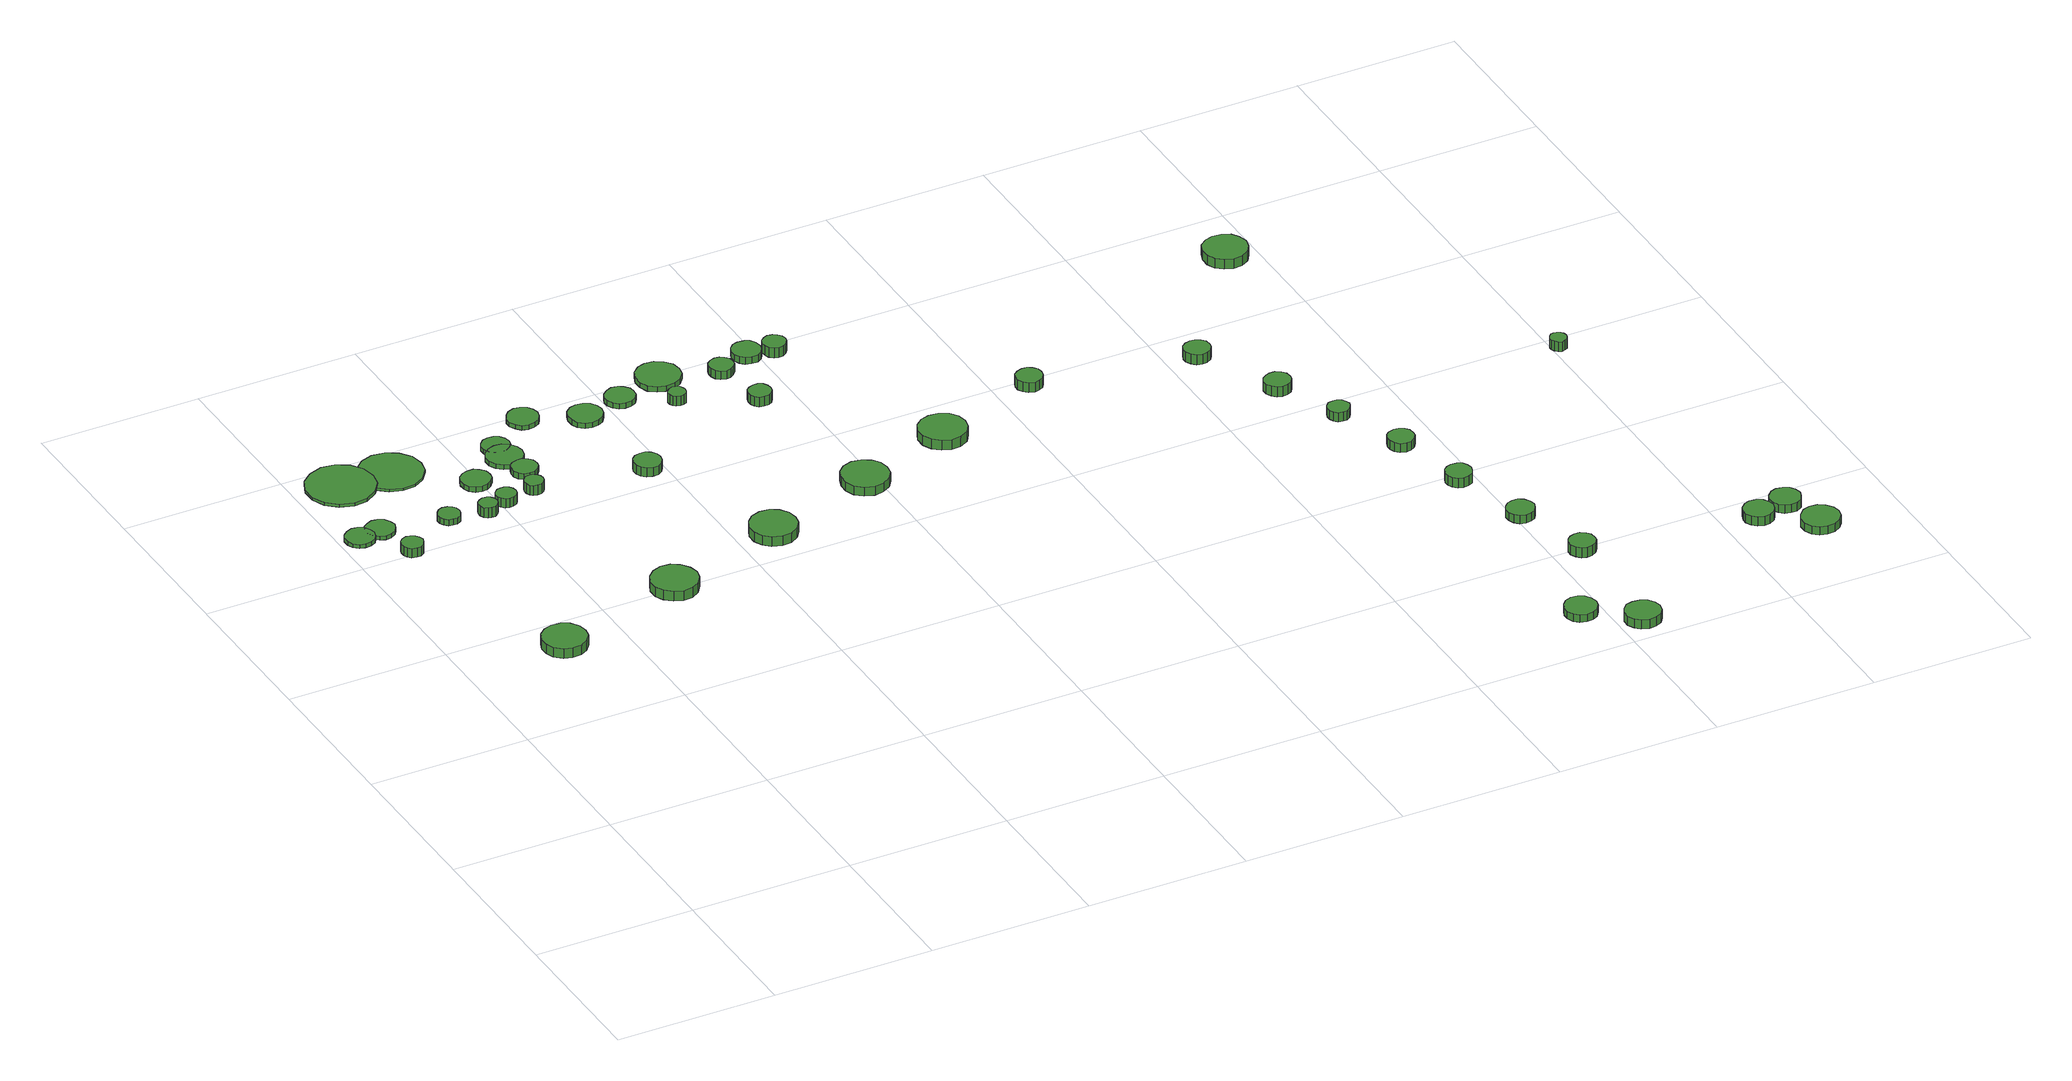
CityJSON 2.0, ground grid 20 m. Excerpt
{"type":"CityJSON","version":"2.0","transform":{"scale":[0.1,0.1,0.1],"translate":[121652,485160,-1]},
"CityObjects":{
"tree1":{"type":"SolitaryVegetationObject","attributes":{"function":"something"},"geometry":[{"type":"MultiSurface","lod":"1","boundaries":[[[0,1,2,3,4,5,6,7,8,9,10,11,12,13,14]],[[15,16,17,18,19,20,21,22,23,24,25,26,27,28,29]],[[0,29,28,1]],[[1,28,27,2]],[[2,27,26,3]],[[3,26,25,4]],[[4,25,24,5]],[[5,24,23,6]],[[6,23,22,7]],[[7,22,21,8]],[[8,21,20,9]],[[9,20,19,10]],[[10,19,18,11]],[[11,18,17,12]],[[12,17,16,13]],[[13,16,15,14]],[[14,15,29,0]]]}]},
"tree2":{"type":"SolitaryVegetationObject","attributes":{"function":"something"},"geometry":[{"type":"MultiSurface","lod":"1","boundaries":[[[30,31,32,33,34,35,36,37,38,39,40,41,42,43,44]],[[45,46,47,48,49,50,51,52,53,54,55,56,57,58,59]],[[30,59,58,31]],[[31,58,57,32]],[[32,57,56,33]],[[33,56,55,34]],[[34,55,54,35]],[[35,54,53,36]],[[36,53,52,37]],[[37,52,51,38]],[[38,51,50,39]],[[39,50,49,40]],[[40,49,48,41]],[[41,48,47,42]],[[42,47,46,43]],[[43,46,45,44]],[[44,45,59,30]]]}]},
"tree3":{"type":"SolitaryVegetationObject","attributes":{"function":"something"},"geometry":[{"type":"MultiSurface","lod":"1","boundaries":[[[60,61,62,63,64,65,66,67,68,69,70,71,72,73,74]],[[75,76,77,78,79,80,81,82,83,84,85,86,87,88,89]],[[60,89,88,61]],[[61,88,87,62]],[[62,87,86,63]],[[63,86,85,64]],[[64,85,84,65]],[[65,84,83,66]],[[66,83,82,67]],[[67,82,81,68]],[[68,81,80,69]],[[69,80,79,70]],[[70,79,78,71]],[[71,78,77,72]],[[72,77,76,73]],[[73,76,75,74]],[[74,75,89,60]]]}]},
"tree4":{"type":"SolitaryVegetationObject","attributes":{"function":"something"},"geometry":[{"type":"MultiSurface","lod":"1","boundaries":[[[90,91,92,93,94,95,96,97,98,99,100,101,102,103,104]],[[105,106,107,108,109,110,111,112,113,114,115,116,117,118,119]],[[90,119,118,91]],[[91,118,117,92]],[[92,117,116,93]],[[93,116,115,94]],[[94,115,114,95]],[[95,114,113,96]],[[96,113,112,97]],[[97,112,111,98]],[[98,111,110,99]],[[99,110,109,100]],[[100,109,108,101]],[[101,108,107,102]],[[102,107,106,103]],[[103,106,105,104]],[[104,105,119,90]]]}]},
"tree5":{"type":"SolitaryVegetationObject","attributes":{"function":"something"},"geometry":[{"type":"MultiSurface","lod":"1","boundaries":[[[120,121,122,123,124,125,126,127,128,129,130,131,132,133,134]],[[135,136,137,138,139,140,141,142,143,144,145,146,147,148,149]],[[120,149,148,121]],[[121,148,147,122]],[[122,147,146,123]],[[123,146,145,124]],[[124,145,144,125]],[[125,144,143,126]],[[126,143,142,127]],[[127,142,141,128]],[[128,141,140,129]],[[129,140,139,130]],[[130,139,138,131]],[[131,138,137,132]],[[132,137,136,133]],[[133,136,135,134]],[[134,135,149,120]]]}]},
"tree6":{"type":"SolitaryVegetationObject","attributes":{"function":"something"},"geometry":[{"type":"MultiSurface","lod":"1","boundaries":[[[150,151,152,153,154,155,156,157,158,159,160,161,162,163,164]],[[165,166,167,168,169,170,171,172,173,174,175,176,177,178,179]],[[150,179,178,151]],[[151,178,177,152]],[[152,177,176,153]],[[153,176,175,154]],[[154,175,174,155]],[[155,174,173,156]],[[156,173,172,157]],[[157,172,171,158]],[[158,171,170,159]],[[159,170,169,160]],[[160,169,168,161]],[[161,168,167,162]],[[162,167,166,163]],[[163,166,165,164]],[[164,165,179,150]]]}]},
"tree7":{"type":"SolitaryVegetationObject","attributes":{"function":"something"},"geometry":[{"type":"MultiSurface","lod":"1","boundaries":[[[180,181,182,183,184,185,186,187,188,189,190,191,192,193,194]],[[195,196,197,198,199,200,201,202,203,204,205,206,207,208,209]],[[180,209,208,181]],[[181,208,207,182]],[[182,207,206,183]],[[183,206,205,184]],[[184,205,204,185]],[[185,204,203,186]],[[186,203,202,187]],[[187,202,201,188]],[[188,201,200,189]],[[189,200,199,190]],[[190,199,198,191]],[[191,198,197,192]],[[192,197,196,193]],[[193,196,195,194]],[[194,195,209,180]]]}]},
"tree8":{"type":"SolitaryVegetationObject","attributes":{"function":"something"},"geometry":[{"type":"MultiSurface","lod":"1","boundaries":[[[210,211,212,213,214,215,216,217,218,219,220,221,222,223,224]],[[225,226,227,228,229,230,231,232,233,234,235,236,237,238,239]],[[210,239,238,211]],[[211,238,237,212]],[[212,237,236,213]],[[213,236,235,214]],[[214,235,234,215]],[[215,234,233,216]],[[216,233,232,217]],[[217,232,231,218]],[[218,231,230,219]],[[219,230,229,220]],[[220,229,228,221]],[[221,228,227,222]],[[222,227,226,223]],[[223,226,225,224]],[[224,225,239,210]]]}]},
"tree9":{"type":"SolitaryVegetationObject","attributes":{"function":"something"},"geometry":[{"type":"MultiSurface","lod":"1","boundaries":[[[240,241,242,243,244,245,246,247,248,249,250,251,252,253,254]],[[255,256,257,258,259,260,261,262,263,264,265,266,267,268,269]],[[240,269,268,241]],[[241,268,267,242]],[[242,267,266,243]],[[243,266,265,244]],[[244,265,264,245]],[[245,264,263,246]],[[246,263,262,247]],[[247,262,261,248]],[[248,261,260,249]],[[249,260,259,250]],[[250,259,258,251]],[[251,258,257,252]],[[252,257,256,253]],[[253,256,255,254]],[[254,255,269,240]]]}]},
"tree10":{"type":"SolitaryVegetationObject","attributes":{"function":"something"},"geometry":[{"type":"MultiSurface","lod":"1","boundaries":[[[270,271,272,273,274,275,276,277,278,279,280,281,282,283,284]],[[285,286,287,288,289,290,291,292,293,294,295,296,297,298,299]],[[270,299,298,271]],[[271,298,297,272]],[[272,297,296,273]],[[273,296,295,274]],[[274,295,294,275]],[[275,294,293,276]],[[276,293,292,277]],[[277,292,291,278]],[[278,291,290,279]],[[279,290,289,280]],[[280,289,288,281]],[[281,288,287,282]],[[282,287,286,283]],[[283,286,285,284]],[[284,285,299,270]]]}]},
"tree11":{"type":"SolitaryVegetationObject","attributes":{"function":"something"},"geometry":[{"type":"MultiSurface","lod":"1","boundaries":[[[300,301,302,303,304,305,306,307,308,309,310,311,312,313,314]],[[315,316,317,318,319,320,321,322,323,324,325,326,327,328,329]],[[300,329,328,301]],[[301,328,327,302]],[[302,327,326,303]],[[303,326,325,304]],[[304,325,324,305]],[[305,324,323,306]],[[306,323,322,307]],[[307,322,321,308]],[[308,321,320,309]],[[309,320,319,310]],[[310,319,318,311]],[[311,318,317,312]],[[312,317,316,313]],[[313,316,315,314]],[[314,315,329,300]]]}]},
"tree12":{"type":"SolitaryVegetationObject","attributes":{"function":"something"},"geometry":[{"type":"MultiSurface","lod":"1","boundaries":[[[330,331,332,333,334,335,336,337,338,339,340,341,342,343,344]],[[345,346,347,348,349,350,351,352,353,354,355,356,357,358,359]],[[330,359,358,331]],[[331,358,357,332]],[[332,357,356,333]],[[333,356,355,334]],[[334,355,354,335]],[[335,354,353,336]],[[336,353,352,337]],[[337,352,351,338]],[[338,351,350,339]],[[339,350,349,340]],[[340,349,348,341]],[[341,348,347,342]],[[342,347,346,343]],[[343,346,345,344]],[[344,345,359,330]]]}]},
"tree13":{"type":"SolitaryVegetationObject","attributes":{"function":"something"},"geometry":[{"type":"MultiSurface","lod":"1","boundaries":[[[360,361,362,363,364,365,366,367,368,369,370,371,372,373,374]],[[375,376,377,378,379,380,381,382,383,384,385,386,387,388,389]],[[360,389,388,361]],[[361,388,387,362]],[[362,387,386,363]],[[363,386,385,364]],[[364,385,384,365]],[[365,384,383,366]],[[366,383,382,367]],[[367,382,381,368]],[[368,381,380,369]],[[369,380,379,370]],[[370,379,378,371]],[[371,378,377,372]],[[372,377,376,373]],[[373,376,375,374]],[[374,375,389,360]]]}]},
"tree14":{"type":"SolitaryVegetationObject","attributes":{"function":"something"},"geometry":[{"type":"MultiSurface","lod":"1","boundaries":[[[390,391,392,393,394,395,396,397,398,399,400,401,402,403,404]],[[405,406,407,408,409,410,411,412,413,414,415,416,417,418,419]],[[390,419,418,391]],[[391,418,417,392]],[[392,417,416,393]],[[393,416,415,394]],[[394,415,414,395]],[[395,414,413,396]],[[396,413,412,397]],[[397,412,411,398]],[[398,411,410,399]],[[399,410,409,400]],[[400,409,408,401]],[[401,408,407,402]],[[402,407,406,403]],[[403,406,405,404]],[[404,405,419,390]]]}]},
"tree15":{"type":"SolitaryVegetationObject","attributes":{"function":"something"},"geometry":[{"type":"MultiSurface","lod":"1","boundaries":[[[420,421,422,423,424,425,426,427,428,429,430,431,432,433,434]],[[435,436,437,438,439,440,441,442,443,444,445,446,447,448,449]],[[420,449,448,421]],[[421,448,447,422]],[[422,447,446,423]],[[423,446,445,424]],[[424,445,444,425]],[[425,444,443,426]],[[426,443,442,427]],[[427,442,441,428]],[[428,441,440,429]],[[429,440,439,430]],[[430,439,438,431]],[[431,438,437,432]],[[432,437,436,433]],[[433,436,435,434]],[[434,435,449,420]]]}]},
"tree16":{"type":"SolitaryVegetationObject","attributes":{"function":"something"},"geometry":[{"type":"MultiSurface","lod":"1","boundaries":[[[450,451,452,453,454,455,456,457,458,459,460,461,462,463,464]],[[465,466,467,468,469,470,471,472,473,474,475,476,477,478,479]],[[450,479,478,451]],[[451,478,477,452]],[[452,477,476,453]],[[453,476,475,454]],[[454,475,474,455]],[[455,474,473,456]],[[456,473,472,457]],[[457,472,471,458]],[[458,471,470,459]],[[459,470,469,460]],[[460,469,468,461]],[[461,468,467,462]],[[462,467,466,463]],[[463,466,465,464]],[[464,465,479,450]]]}]},
"tree17":{"type":"SolitaryVegetationObject","attributes":{"function":"something"},"geometry":[{"type":"MultiSurface","lod":"1","boundaries":[[[480,481,482,483,484,485,486,487,488,489,490,491,492,493,494]],[[495,496,497,498,499,500,501,502,503,504,505,506,507,508,509]],[[480,509,508,481]],[[481,508,507,482]],[[482,507,506,483]],[[483,506,505,484]],[[484,505,504,485]],[[485,504,503,486]],[[486,503,502,487]],[[487,502,501,488]],[[488,501,500,489]],[[489,500,499,490]],[[490,499,498,491]],[[491,498,497,492]],[[492,497,496,493]],[[493,496,495,494]],[[494,495,509,480]]]}]},
"tree18":{"type":"SolitaryVegetationObject","attributes":{"function":"something"},"geometry":[{"type":"MultiSurface","lod":"1","boundaries":[[[510,511,512,513,514,515,516,517,518,519,520,521,522,523,524]],[[525,526,527,528,529,530,531,532,533,534,535,536,537,538,539]],[[510,539,538,511]],[[511,538,537,512]],[[512,537,536,513]],[[513,536,535,514]],[[514,535,534,515]],[[515,534,533,516]],[[516,533,532,517]],[[517,532,531,518]],[[518,531,530,519]],[[519,530,529,520]],[[520,529,528,521]],[[521,528,527,522]],[[522,527,526,523]],[[523,526,525,524]],[[524,525,539,510]]]}]},
"tree19":{"type":"SolitaryVegetationObject","attributes":{"function":"something"},"geometry":[{"type":"MultiSurface","lod":"1","boundaries":[[[540,541,542,543,544,545,546,547,548,549,550,551,552,553,554]],[[555,556,557,558,559,560,561,562,563,564,565,566,567,568,569]],[[540,569,568,541]],[[541,568,567,542]],[[542,567,566,543]],[[543,566,565,544]],[[544,565,564,545]],[[545,564,563,546]],[[546,563,562,547]],[[547,562,561,548]],[[548,561,560,549]],[[549,560,559,550]],[[550,559,558,551]],[[551,558,557,552]],[[552,557,556,553]],[[553,556,555,554]],[[554,555,569,540]]]}]},
"tree20":{"type":"SolitaryVegetationObject","attributes":{"function":"something"},"geometry":[{"type":"MultiSurface","lod":"1","boundaries":[[[570,571,572,573,574,575,576,577,578,579,580,581,582,583,584]],[[585,586,587,588,589,590,591,592,593,594,595,596,597,598,599]],[[570,599,598,571]],[[571,598,597,572]],[[572,597,596,573]],[[573,596,595,574]],[[574,595,594,575]],[[575,594,593,576]],[[576,593,592,577]],[[577,592,591,578]],[[578,591,590,579]],[[579,590,589,580]],[[580,589,588,581]],[[581,588,587,582]],[[582,587,586,583]],[[583,586,585,584]],[[584,585,599,570]]]}]},
"tree21":{"type":"SolitaryVegetationObject","attributes":{"function":"something"},"geometry":[{"type":"MultiSurface","lod":"1","boundaries":[[[600,601,602,603,604,605,606,607,608,609,610,611,612,613,614]],[[615,616,617,618,619,620,621,622,623,624,625,626,627,628,629]],[[600,629,628,601]],[[601,628,627,602]],[[602,627,626,603]],[[603,626,625,604]],[[604,625,624,605]],[[605,624,623,606]],[[606,623,622,607]],[[607,622,621,608]],[[608,621,620,609]],[[609,620,619,610]],[[610,619,618,611]],[[611,618,617,612]],[[612,617,616,613]],[[613,616,615,614]],[[614,615,629,600]]]}]},
"tree22":{"type":"SolitaryVegetationObject","attributes":{"function":"something"},"geometry":[{"type":"MultiSurface","lod":"1","boundaries":[[[630,631,632,633,634,635,636,637,638,639,640,641,642,643,644]],[[645,646,647,648,649,650,651,652,653,654,655,656,657,658,659]],[[630,659,658,631]],[[631,658,657,632]],[[632,657,656,633]],[[633,656,655,634]],[[634,655,654,635]],[[635,654,653,636]],[[636,653,652,637]],[[637,652,651,638]],[[638,651,650,639]],[[639,650,649,640]],[[640,649,648,641]],[[641,648,647,642]],[[642,647,646,643]],[[643,646,645,644]],[[644,645,659,630]]]}]},
"tree23":{"type":"SolitaryVegetationObject","attributes":{"function":"something"},"geometry":[{"type":"MultiSurface","lod":"1","boundaries":[[[660,661,662,663,664,665,666,667,668,669,670,671,672,673,674]],[[675,676,677,678,679,680,681,682,683,684,685,686,687,688,689]],[[660,689,688,661]],[[661,688,687,662]],[[662,687,686,663]],[[663,686,685,664]],[[664,685,684,665]],[[665,684,683,666]],[[666,683,682,667]],[[667,682,681,668]],[[668,681,680,669]],[[669,680,679,670]],[[670,679,678,671]],[[671,678,677,672]],[[672,677,676,673]],[[673,676,675,674]],[[674,675,689,660]]]}]},
"tree24":{"type":"SolitaryVegetationObject","attributes":{"function":"something"},"geometry":[{"type":"MultiSurface","lod":"1","boundaries":[[[690,691,692,693,694,695,696,697,698,699,700,701,702,703,704]],[[705,706,707,708,709,710,711,712,713,714,715,716,717,718,719]],[[690,719,718,691]],[[691,718,717,692]],[[692,717,716,693]],[[693,716,715,694]],[[694,715,714,695]],[[695,714,713,696]],[[696,713,712,697]],[[697,712,711,698]],[[698,711,710,699]],[[699,710,709,700]],[[700,709,708,701]],[[701,708,707,702]],[[702,707,706,703]],[[703,706,705,704]],[[704,705,719,690]]]}]},
"tree25":{"type":"SolitaryVegetationObject","attributes":{"function":"something"},"geometry":[{"type":"MultiSurface","lod":"1","boundaries":[[[720,721,722,723,724,725,726,727,728,729,730,731,732,733,734]],[[735,736,737,738,739,740,741,742,743,744,745,746,747,748,749]],[[720,749,748,721]],[[721,748,747,722]],[[722,747,746,723]],[[723,746,745,724]],[[724,745,744,725]],[[725,744,743,726]],[[726,743,742,727]],[[727,742,741,728]],[[728,741,740,729]],[[729,740,739,730]],[[730,739,738,731]],[[731,738,737,732]],[[732,737,736,733]],[[733,736,735,734]],[[734,735,749,720]]]}]},
"tree26":{"type":"SolitaryVegetationObject","attributes":{"function":"something"},"geometry":[{"type":"MultiSurface","lod":"1","boundaries":[[[750,751,752,753,754,755,756,757,758,759,760,761,762,763,764]],[[765,766,767,768,769,770,771,772,773,774,775,776,777,778,779]],[[750,779,778,751]],[[751,778,777,752]],[[752,777,776,753]],[[753,776,775,754]],[[754,775,774,755]],[[755,774,773,756]],[[756,773,772,757]],[[757,772,771,758]],[[758,771,770,759]],[[759,770,769,760]],[[760,769,768,761]],[[761,768,767,762]],[[762,767,766,763]],[[763,766,765,764]],[[764,765,779,750]]]}]},
"tree27":{"type":"SolitaryVegetationObject","attributes":{"function":"something"},"geometry":[{"type":"MultiSurface","lod":"1","boundaries":[[[780,781,782,783,784,785,786,787,788,789,790,791,792,793,794]],[[795,796,797,798,799,800,801,802,803,804,805,806,807,808,809]],[[780,809,808,781]],[[781,808,807,782]],[[782,807,806,783]],[[783,806,805,784]],[[784,805,804,785]],[[785,804,803,786]],[[786,803,802,787]],[[787,802,801,788]],[[788,801,800,789]],[[789,800,799,790]],[[790,799,798,791]],[[791,798,797,792]],[[792,797,796,793]],[[793,796,795,794]],[[794,795,809,780]]]}]},
"tree28":{"type":"SolitaryVegetationObject","attributes":{"function":"something"},"geometry":[{"type":"MultiSurface","lod":"1","boundaries":[[[810,811,812,813,814,815,816,817,818,819,820,821,822,823,824]],[[825,826,827,828,829,830,831,832,833,834,835,836,837,838,839]],[[810,839,838,811]],[[811,838,837,812]],[[812,837,836,813]],[[813,836,835,814]],[[814,835,834,815]],[[815,834,833,816]],[[816,833,832,817]],[[817,832,831,818]],[[818,831,830,819]],[[819,830,829,820]],[[820,829,828,821]],[[821,828,827,822]],[[822,827,826,823]],[[823,826,825,824]],[[824,825,839,810]]]}]},
"tree29":{"type":"SolitaryVegetationObject","attributes":{"function":"something"},"geometry":[{"type":"MultiSurface","lod":"1","boundaries":[[[840,841,842,843,844,845,846,847,848,849,850,851,852,853,854]],[[855,856,857,858,859,860,861,862,863,864,865,866,867,868,869]],[[840,869,868,841]],[[841,868,867,842]],[[842,867,866,843]],[[843,866,865,844]],[[844,865,864,845]],[[845,864,863,846]],[[846,863,862,847]],[[847,862,861,848]],[[848,861,860,849]],[[849,860,859,850]],[[850,859,858,851]],[[851,858,857,852]],[[852,857,856,853]],[[853,856,855,854]],[[854,855,869,840]]]}]},
"tree30":{"type":"SolitaryVegetationObject","attributes":{"function":"something"},"geometry":[{"type":"MultiSurface","lod":"1","boundaries":[[[870,871,872,873,874,875,876,877,878,879,880,881,882,883,884]],[[885,886,887,888,889,890,891,892,893,894,895,896,897,898,899]],[[870,899,898,871]],[[871,898,897,872]],[[872,897,896,873]],[[873,896,895,874]],[[874,895,894,875]],[[875,894,893,876]],[[876,893,892,877]],[[877,892,891,878]],[[878,891,890,879]],[[879,890,889,880]],[[880,889,888,881]],[[881,888,887,882]],[[882,887,886,883]],[[883,886,885,884]],[[884,885,899,870]]]}]},
"tree31":{"type":"SolitaryVegetationObject","attributes":{"function":"something"},"geometry":[{"type":"MultiSurface","lod":"1","boundaries":[[[900,901,902,903,904,905,906,907,908,909,910,911,912,913,914]],[[915,916,917,918,919,920,921,922,923,924,925,926,927,928,929]],[[900,929,928,901]],[[901,928,927,902]],[[902,927,926,903]],[[903,926,925,904]],[[904,925,924,905]],[[905,924,923,906]],[[906,923,922,907]],[[907,922,921,908]],[[908,921,920,909]],[[909,920,919,910]],[[910,919,918,911]],[[911,918,917,912]],[[912,917,916,913]],[[913,916,915,914]],[[914,915,929,900]]]}]},
"tree32":{"type":"SolitaryVegetationObject","attributes":{"function":"something"},"geometry":[{"type":"MultiSurface","lod":"1","boundaries":[[[930,931,932,933,934,935,936,937,938,939,940,941,942,943,944]],[[945,946,947,948,949,950,951,952,953,954,955,956,957,958,959]],[[930,959,958,931]],[[931,958,957,932]],[[932,957,956,933]],[[933,956,955,934]],[[934,955,954,935]],[[935,954,953,936]],[[936,953,952,937]],[[937,952,951,938]],[[938,951,950,939]],[[939,950,949,940]],[[940,949,948,941]],[[941,948,947,942]],[[942,947,946,943]],[[943,946,945,944]],[[944,945,959,930]]]}]},
"tree33":{"type":"SolitaryVegetationObject","attributes":{"function":"something"},"geometry":[{"type":"MultiSurface","lod":"1","boundaries":[[[960,961,962,963,964,965,966,967,968,969,970,971,972,973,974]],[[975,976,977,978,979,980,981,982,983,984,985,986,987,988,989]],[[960,989,988,961]],[[961,988,987,962]],[[962,987,986,963]],[[963,986,985,964]],[[964,985,984,965]],[[965,984,983,966]],[[966,983,982,967]],[[967,982,981,968]],[[968,981,980,969]],[[969,980,979,970]],[[970,979,978,971]],[[971,978,977,972]],[[972,977,976,973]],[[973,976,975,974]],[[974,975,989,960]]]}]},
"tree34":{"type":"SolitaryVegetationObject","attributes":{"function":"something"},"geometry":[{"type":"MultiSurface","lod":"1","boundaries":[[[990,991,992,993,994,995,996,997,998,999,1000,1001,1002,1003,1004]],[[1005,1006,1007,1008,1009,1010,1011,1012,1013,1014,1015,1016,1017,1018,1019]],[[990,1019,1018,991]],[[991,1018,1017,992]],[[992,1017,1016,993]],[[993,1016,1015,994]],[[994,1015,1014,995]],[[995,1014,1013,996]],[[996,1013,1012,997]],[[997,1012,1011,998]],[[998,1011,1010,999]],[[999,1010,1009,1000]],[[1000,1009,1008,1001]],[[1001,1008,1007,1002]],[[1002,1007,1006,1003]],[[1003,1006,1005,1004]],[[1004,1005,1019,990]]]}]},
"tree35":{"type":"SolitaryVegetationObject","attributes":{"function":"something"},"geometry":[{"type":"MultiSurface","lod":"1","boundaries":[[[1020,1021,1022,1023,1024,1025,1026,1027,1028,1029,1030,1031,1032,1033,1034]],[[1035,1036,1037,1038,1039,1040,1041,1042,1043,1044,1045,1046,1047,1048,1049]],[[1020,1049,1048,1021]],[[1021,1048,1047,1022]],[[1022,1047,1046,1023]],[[1023,1046,1045,1024]],[[1024,1045,1044,1025]],[[1025,1044,1043,1026]],[[1026,1043,1042,1027]],[[1027,1042,1041,1028]],[[1028,1041,1040,1029]],[[1029,1040,1039,1030]],[[1030,1039,1038,1031]],[[1031,1038,1037,1032]],[[1032,1037,1036,1033]],[[1033,1036,1035,1034]],[[1034,1035,1049,1020]]]}]},
"tree36":{"type":"SolitaryVegetationObject","attributes":{"function":"something"},"geometry":[{"type":"MultiSurface","lod":"1","boundaries":[[[1050,1051,1052,1053,1054,1055,1056,1057,1058,1059,1060,1061,1062,1063,1064]],[[1065,1066,1067,1068,1069,1070,1071,1072,1073,1074,1075,1076,1077,1078,1079]],[[1050,1079,1078,1051]],[[1051,1078,1077,1052]],[[1052,1077,1076,1053]],[[1053,1076,1075,1054]],[[1054,1075,1074,1055]],[[1055,1074,1073,1056]],[[1056,1073,1072,1057]],[[1057,1072,1071,1058]],[[1058,1071,1070,1059]],[[1059,1070,1069,1060]],[[1060,1069,1068,1061]],[[1061,1068,1067,1062]],[[1062,1067,1066,1063]],[[1063,1066,1065,1064]],[[1064,1065,1079,1050]]]}]},
"tree37":{"type":"SolitaryVegetationObject","attributes":{"function":"something"},"geometry":[{"type":"MultiSurface","lod":"1","boundaries":[[[1080,1081,1082,1083,1084,1085,1086,1087,1088,1089,1090,1091,1092,1093,1094]],[[1095,1096,1097,1098,1099,1100,1101,1102,1103,1104,1105,1106,1107,1108,1109]],[[1080,1109,1108,1081]],[[1081,1108,1107,1082]],[[1082,1107,1106,1083]],[[1083,1106,1105,1084]],[[1084,1105,1104,1085]],[[1085,1104,1103,1086]],[[1086,1103,1102,1087]],[[1087,1102,1101,1088]],[[1088,1101,1100,1089]],[[1089,1100,1099,1090]],[[1090,1099,1098,1091]],[[1091,1098,1097,1092]],[[1092,1097,1096,1093]],[[1093,1096,1095,1094]],[[1094,1095,1109,1080]]]}]},
"tree38":{"type":"SolitaryVegetationObject","attributes":{"function":"something"},"geometry":[{"type":"MultiSurface","lod":"1","boundaries":[[[1110,1111,1112,1113,1114,1115,1116,1117,1118,1119,1120,1121,1122,1123,1124]],[[1125,1126,1127,1128,1129,1130,1131,1132,1133,1134,1135,1136,1137,1138,1139]],[[1110,1139,1138,1111]],[[1111,1138,1137,1112]],[[1112,1137,1136,1113]],[[1113,1136,1135,1114]],[[1114,1135,1134,1115]],[[1115,1134,1133,1116]],[[1116,1133,1132,1117]],[[1117,1132,1131,1118]],[[1118,1131,1130,1119]],[[1119,1130,1129,1120]],[[1120,1129,1128,1121]],[[1121,1128,1127,1122]],[[1122,1127,1126,1123]],[[1123,1126,1125,1124]],[[1124,1125,1139,1110]]]}]},
"tree39":{"type":"SolitaryVegetationObject","attributes":{"function":"something"},"geometry":[{"type":"MultiSurface","lod":"1","boundaries":[[[1140,1141,1142,1143,1144,1145,1146,1147,1148,1149,1150,1151,1152,1153,1154]],[[1155,1156,1157,1158,1159,1160,1161,1162,1163,1164,1165,1166,1167,1168,1169]],[[1140,1169,1168,1141]],[[1141,1168,1167,1142]],[[1142,1167,1166,1143]],[[1143,1166,1165,1144]],[[1144,1165,1164,1145]],[[1145,1164,1163,1146]],[[1146,1163,1162,1147]],[[1147,1162,1161,1148]],[[1148,1161,1160,1149]],[[1149,1160,1159,1150]],[[1150,1159,1158,1151]],[[1151,1158,1157,1152]],[[1152,1157,1156,1153]],[[1153,1156,1155,1154]],[[1154,1155,1169,1140]]]}]},
"tree40":{"type":"SolitaryVegetationObject","attributes":{"function":"something"},"geometry":[{"type":"MultiSurface","lod":"1","boundaries":[[[1170,1171,1172,1173,1174,1175,1176,1177,1178,1179,1180,1181,1182,1183,1184]],[[1185,1186,1187,1188,1189,1190,1191,1192,1193,1194,1195,1196,1197,1198,1199]],[[1170,1199,1198,1171]],[[1171,1198,1197,1172]],[[1172,1197,1196,1173]],[[1173,1196,1195,1174]],[[1174,1195,1194,1175]],[[1175,1194,1193,1176]],[[1176,1193,1192,1177]],[[1177,1192,1191,1178]],[[1178,1191,1190,1179]],[[1179,1190,1189,1180]],[[1180,1189,1188,1181]],[[1181,1188,1187,1182]],[[1182,1187,1186,1183]],[[1183,1186,1185,1184]],[[1184,1185,1199,1170]]]}]},
"tree41":{"type":"SolitaryVegetationObject","attributes":{"function":"something"},"geometry":[{"type":"MultiSurface","lod":"1","boundaries":[[[1200,1201,1202,1203,1204,1205,1206,1207,1208,1209,1210,1211,1212,1213,1214]],[[1215,1216,1217,1218,1219,1220,1221,1222,1223,1224,1225,1226,1227,1228,1229]],[[1200,1229,1228,1201]],[[1201,1228,1227,1202]],[[1202,1227,1226,1203]],[[1203,1226,1225,1204]],[[1204,1225,1224,1205]],[[1205,1224,1223,1206]],[[1206,1223,1222,1207]],[[1207,1222,1221,1208]],[[1208,1221,1220,1209]],[[1209,1220,1219,1210]],[[1210,1219,1218,1211]],[[1211,1218,1217,1212]],[[1212,1217,1216,1213]],[[1213,1216,1215,1214]],[[1214,1215,1229,1200]]]}]},
"tree42":{"type":"SolitaryVegetationObject","attributes":{"function":"something"},"geometry":[{"type":"MultiSurface","lod":"1","boundaries":[[[1230,1231,1232,1233,1234,1235,1236,1237,1238,1239,1240,1241,1242,1243,1244]],[[1245,1246,1247,1248,1249,1250,1251,1252,1253,1254,1255,1256,1257,1258,1259]],[[1230,1259,1258,1231]],[[1231,1258,1257,1232]],[[1232,1257,1256,1233]],[[1233,1256,1255,1234]],[[1234,1255,1254,1235]],[[1235,1254,1253,1236]],[[1236,1253,1252,1237]],[[1237,1252,1251,1238]],[[1238,1251,1250,1239]],[[1239,1250,1249,1240]],[[1240,1249,1248,1241]],[[1241,1248,1247,1242]],[[1242,1247,1246,1243]],[[1243,1246,1245,1244]],[[1244,1245,1259,1230]]]}]},
"tree43":{"type":"SolitaryVegetationObject","attributes":{"function":"something"},"geometry":[{"type":"MultiSurface","lod":"1","boundaries":[[[1260,1261,1262,1263,1264,1265,1266,1267,1268,1269,1270,1271,1272,1273,1274]],[[1275,1276,1277,1278,1279,1280,1281,1282,1283,1284,1285,1286,1287,1288,1289]],[[1260,1289,1288,1261]],[[1261,1288,1287,1262]],[[1262,1287,1286,1263]],[[1263,1286,1285,1264]],[[1264,1285,1284,1265]],[[1265,1284,1283,1266]],[[1266,1283,1282,1267]],[[1267,1282,1281,1268]],[[1268,1281,1280,1269]],[[1269,1280,1279,1270]],[[1270,1279,1278,1271]],[[1271,1278,1277,1272]],[[1272,1277,1276,1273]],[[1273,1276,1275,1274]],[[1274,1275,1289,1260]]]}]}
},
"vertices":[
[43,855,6],[41,862,6],[37,868,6],[30,872,6],[23,873,6],[16,870,6],[10,865,6],[7,859,6],[7,851,6],[10,844,6],[16,839,6],[23,837,6],[30,838,6],[37,841,6],[41,847,6],[41,847,1],[37,841,1],[30,838,1],[23,837,1],[16,839,1],[10,844,1],[7,851,1],[7,859,1],[10,865,1],[16,870,1],[23,873,1],[30,872,1],[37,868,1],[41,862,1],[43,855,1],
[153,551,15],[151,562,15],[144,572,15],[135,577,15],[123,578,15],[113,575,15],[104,567,15],[100,557,15],[100,546,15],[104,536,15],[113,528,15],[123,525,15],[135,526,15],[144,531,15],[151,540,15],[151,540,2],[144,531,2],[135,526,2],[123,525,2],[113,528,2],[104,536,2],[100,546,2],[100,557,2],[104,567,2],[113,575,2],[123,578,2],[135,577,2],[144,572,2],[151,562,2],[153,551,2],
[78,802,16],[76,808,16],[73,812,16],[68,815,16],[63,816,16],[57,814,16],[53,810,16],[51,805,16],[51,799,16],[53,794,16],[57,790,16],[63,789,16],[68,789,16],[73,792,16],[76,797,16],[76,797,4],[73,792,4],[68,789,4],[63,789,4],[57,790,4],[53,794,4],[51,799,4],[51,805,4],[53,810,4],[57,814,4],[63,816,4],[68,815,4],[73,812,4],[76,808,4],[78,802,4],
[71,859,6],[69,866,6],[65,872,6],[58,876,6],[51,877,6],[44,874,6],[38,870,6],[35,863,6],[35,855,6],[38,849,6],[44,844,6],[51,841,6],[58,842,6],[65,846,6],[69,852,6],[69,852,1],[65,846,1],[58,842,1],[51,841,1],[44,844,1],[38,849,1],[35,855,1],[35,863,1],[38,870,1],[44,874,1],[51,877,1],[58,876,1],[65,872,1],[69,866,1],[71,859,1],
[98,962,4],[95,979,4],[85,993,4],[70,1002,4],[53,1004,4],[36,998,4],[23,987,4],[16,971,4],[16,954,4],[23,938,4],[36,927,4],[53,921,4],[70,923,4],[85,932,4],[95,946,4],[95,946,0],[85,932,0],[70,923,0],[53,921,0],[36,927,0],[23,938,0],[16,954,0],[16,971,0],[23,987,0],[36,998,0],[53,1004,0],[70,1002,0],[85,993,0],[95,979,0],[98,962,0],
[147,846,9],[146,852,9],[143,856,9],[138,859,9],[132,860,9],[127,858,9],[123,854,9],[120,849,9],[120,843,9],[123,838,9],[127,834,9],[132,833,9],[138,833,9],[143,836,9],[146,841,9],[146,841,1],[143,836,1],[138,833,1],[132,833,1],[127,834,1],[123,838,1],[120,843,1],[120,849,1],[123,854,1],[127,858,1],[132,860,1],[138,859,1],[143,856,1],[146,852,1],[147,846,1],
[159,962,3],[156,978,3],[146,991,3],[132,999,3],[116,1001,3],[101,996,3],[89,985,3],[82,970,3],[82,954,3],[89,939,3],[101,929,3],[116,924,3],[132,925,3],[146,933,3],[156,946,3],[156,946,0],[146,933,0],[132,925,0],[116,924,0],[101,929,0],[89,939,0],[82,954,0],[82,970,0],[89,985,0],[101,996,0],[116,1001,0],[132,999,0],[146,991,0],[156,978,0],[159,962,0],
[191,838,14],[190,843,14],[187,847,14],[183,849,14],[178,850,14],[174,848,14],[170,845,14],[168,841,14],[168,836,14],[170,831,14],[174,828,14],[178,827,14],[183,827,14],[187,830,14],[190,834,14],[190,834,1],[187,830,1],[183,827,1],[178,827,1],[174,828,1],[170,831,1],[168,836,1],[168,841,1],[170,845,1],[174,848,1],[178,850,1],[183,849,1],[187,847,1],[190,843,1],[191,838,1],
[220,848,13],[219,853,13],[216,857,13],[211,860,13],[206,860,13],[201,859,13],[197,855,13],[195,851,13],[195,845,13],[197,841,13],[201,837,13],[206,836,13],[211,836,13],[216,839,13],[219,843,13],[219,843,1],[216,839,1],[211,836,1],[206,836,1],[201,837,1],[197,841,1],[195,845,1],[195,851,1],[197,855,1],[201,859,1],[206,860,1],[211,860,1],[216,857,1],[219,853,1],[220,848,1],
[214,899,7],[213,907,7],[208,913,7],[202,917,7],[194,917,7],[187,915,7],[181,910,7],[178,903,7],[178,895,7],[181,888,7],[187,883,7],[194,881,7],[202,882,7],[208,886,7],[213,892,7],[213,892,0],[208,886,0],[202,882,0],[194,881,0],[187,883,0],[181,888,0],[178,895,0],[178,903,0],[181,910,0],[187,915,0],[194,917,0],[202,917,0],[208,913,0],[213,907,0],[214,899,0],
[321,600,15],[318,612,15],[311,622,15],[301,628,15],[289,629,15],[278,625,15],[269,617,15],[264,606,15],[264,594,15],[269,584,15],[278,576,15],[289,572,15],[301,573,15],[311,579,15],[318,589,15],[318,589,2],[311,579,2],[301,573,2],[289,572,2],[278,576,2],[269,584,2],[264,594,2],[264,606,2],[269,617,2],[278,625,2],[289,629,2],[301,628,2],[311,622,2],[318,612,2],[321,600,2],
[258,854,15],[257,859,15],[254,863,15],[250,866,15],[245,866,15],[240,865,15],[237,861,15],[235,857,15],[235,852,15],[237,847,15],[240,844,15],[245,843,15],[250,843,15],[254,846,15],[257,850,15],[257,850,2],[254,846,2],[250,843,2],[245,843,2],[240,844,2],[237,847,2],[235,852,2],[235,857,2],[237,861,2],[240,865,2],[245,866,2],[250,866,2],[254,863,2],[257,859,2],[258,854,2],
[271,894,8],[270,901,8],[266,906,8],[260,910,8],[254,910,8],[247,908,8],[242,904,8],[240,898,8],[240,891,8],[242,885,8],[247,881,8],[254,879,8],[260,879,8],[266,883,8],[270,888,8],[270,888,0],[266,883,0],[260,879,0],[254,879,0],[247,881,0],[242,885,0],[240,891,0],[240,898,0],[242,904,0],[247,908,0],[254,910,0],[260,910,0],[266,906,0],[270,901,0],[271,894,0],
[270,929,6],[268,938,6],[263,945,6],[255,950,6],[246,951,6],[237,948,6],[230,942,6],[226,934,6],[226,924,6],[230,916,6],[237,910,6],[246,907,6],[255,908,6],[263,912,6],[268,920,6],[268,920,0],[263,912,0],[255,908,0],[246,907,0],[237,910,0],[230,916,0],[226,924,0],[226,934,0],[230,942,0],[237,948,0],[246,951,0],[255,950,0],[263,945,0],[268,938,0],[270,929,0],
[266,952,6],[264,959,6],[260,965,6],[254,968,6],[247,969,6],[240,967,6],[235,962,6],[232,956,6],[232,949,6],[235,942,6],[240,938,6],[247,936,6],[254,936,6],[260,940,6],[264,945,6],[264,945,0],[260,940,0],[254,936,0],[247,936,0],[240,938,0],[235,942,0],[232,949,0],[232,956,0],[235,962,0],[240,967,0],[247,969,0],[254,968,0],[260,965,0],[264,959,0],[266,952,0],
[322,990,6],[320,998,6],[316,1004,6],[309,1008,6],[301,1009,6],[293,1006,6],[288,1001,6],[284,994,6],[284,986,6],[288,979,6],[293,973,6],[301,971,6],[309,972,6],[316,976,6],[320,982,6],[320,982,0],[316,976,0],[309,972,0],[301,971,0],[293,973,0],[288,979,0],[284,986,0],[284,994,0],[288,1001,0],[293,1006,0],[301,1009,0],[309,1008,0],[316,1004,0],[320,998,0],[322,990,0],
[397,835,13],[396,841,13],[392,847,13],[386,851,13],[379,851,13],[372,849,13],[367,845,13],[364,838,13],[364,831,13],[367,825,13],[372,820,13],[379,818,13],[386,818,13],[392,822,13],[396,828,13],[396,828,1],[392,822,1],[386,818,1],[379,818,1],[372,820,1],[367,825,1],[364,831,1],[364,838,1],[367,845,1],[372,849,1],[379,851,1],[386,851,1],[392,847,1],[396,841,1],[397,835,1],
[472,649,15],[470,661,15],[463,671,15],[453,677,15],[441,678,15],[429,674,15],[421,666,15],[416,655,15],[416,643,15],[421,633,15],[429,625,15],[441,621,15],[453,622,15],[463,628,15],[470,638,15],[470,638,2],[463,628,2],[453,622,2],[441,621,2],[429,625,2],[421,633,2],[416,643,2],[416,655,2],[421,666,2],[429,674,2],[441,678,2],[453,677,2],[463,671,2],[470,661,2],[472,649,2],
[389,962,7],[387,970,7],[382,977,7],[375,981,7],[366,982,7],[358,980,7],[351,974,7],[348,966,7],[348,957,7],[351,949,7],[358,943,7],[366,941,7],[375,942,7],[382,946,7],[387,953,7],[387,953,0],[382,946,0],[375,942,0],[366,941,0],[358,943,0],[351,949,0],[348,957,0],[348,966,0],[351,974,0],[358,980,0],[366,982,0],[375,981,0],[382,977,0],[387,970,0],[389,962,0],
[438,977,7],[437,984,7],[432,990,7],[426,994,7],[418,995,7],[411,992,7],[405,987,7],[402,980,7],[402,973,7],[405,966,7],[411,961,7],[418,959,7],[426,960,7],[432,963,7],[437,969,7],[437,969,0],[432,963,0],[426,960,0],[418,959,0],[411,961,0],[405,966,0],[402,973,0],[402,980,0],[405,987,0],[411,992,0],[418,995,0],[426,994,0],[432,990,0],[437,984,0],[438,977,0],
[486,944,14],[485,948,14],[483,952,14],[479,954,14],[475,955,14],[470,953,14],[467,950,14],[465,946,14],[465,942,14],[467,938,14],[470,935,14],[475,934,14],[479,934,14],[483,936,14],[485,940,14],[485,940,1],[483,936,1],[479,934,1],[475,934,1],[470,935,1],[467,938,1],[465,942,1],[465,946,1],[467,950,1],[470,953,1],[475,955,1],[479,954,1],[483,952,1],[485,948,1],[486,944,1],
[505,995,7],[503,1006,7],[496,1015,7],[486,1021,7],[475,1022,7],[465,1019,7],[456,1011,7],[452,1001,7],[452,990,7],[456,979,7],[465,972,7],[475,969,7],[486,970,7],[496,975,7],[503,984,7],[503,984,0],[496,975,0],[486,970,0],[475,969,0],[465,972,0],[456,979,0],[452,990,0],[452,1001,0],[456,1011,0],[465,1019,0],[475,1022,0],[486,1021,0],[496,1015,0],[503,1006,0],[505,995,0],
[612,693,15],[610,705,15],[603,714,15],[593,720,15],[581,722,15],[569,718,15],[560,710,15],[556,699,15],[556,687,15],[560,676,15],[569,668,15],[581,664,15],[593,666,15],[603,672,15],[610,681,15],[610,681,3],[603,672,3],[593,666,3],[581,664,3],[569,668,3],[560,676,3],[556,687,3],[556,699,3],[560,710,3],[569,718,3],[581,722,3],[593,720,3],[603,714,3],[610,705,3],[612,693,3],
[573,902,14],[572,908,14],[569,913,14],[564,916,14],[558,916,14],[552,914,14],[548,911,14],[546,905,14],[546,899,14],[548,894,14],[552,890,14],[558,889,14],[564,889,14],[569,892,14],[572,897,14],[572,897,1],[569,892,1],[564,889,1],[558,889,1],[552,890,1],[548,894,1],[546,899,1],[546,905,1],[548,911,1],[552,914,1],[558,916,1],[564,916,1],[569,913,1],[572,908,1],[573,902,1],
[563,975,11],[562,981,11],[558,986,11],[553,989,11],[547,990,11],[541,988,11],[536,984,11],[534,978,11],[534,972,11],[536,966,11],[541,962,11],[547,960,11],[553,961,11],[558,964,11],[562,969,11],[562,969,0],[558,964,0],[553,961,0],[547,960,0],[541,962,0],[536,966,0],[534,972,0],[534,978,0],[536,984,0],[541,988,0],[547,990,0],[553,989,0],[558,986,0],[562,981,0],[563,975,0],
[607,992,9],[605,1000,9],[601,1006,9],[595,1009,9],[587,1010,9],[580,1008,9],[575,1003,9],[572,996,9],[572,989,9],[575,982,9],[580,977,9],[587,975,9],[595,975,9],[601,979,9],[605,985,9],[605,985,0],[601,979,0],[595,975,0],[587,975,0],[580,977,0],[575,982,0],[572,989,0],[572,996,0],[575,1003,0],[580,1008,0],[587,1010,0],[595,1009,0],[601,1006,0],[605,1000,0],[607,992,0],
[636,987,13],[635,992,13],[631,997,13],[626,1000,13],[620,1001,13],[615,999,13],[610,995,13],[608,989,13],[608,984,13],[610,978,13],[615,974,13],[620,972,13],[626,973,13],[631,976,13],[635,981,13],[635,981,0],[631,976,0],[626,973,0],[620,972,0],[615,974,0],[610,978,0],[608,984,0],[608,989,0],[610,995,0],[615,999,0],[620,1001,0],[626,1000,0],[631,997,0],[635,992,0],[636,987,0],
[734,737,16],[732,748,16],[725,758,16],[714,764,16],[702,765,16],[691,762,16],[682,754,16],[677,743,16],[677,731,16],[682,720,16],[691,712,16],[702,708,16],[714,709,16],[725,715,16],[732,725,16],[732,725,3],[725,715,3],[714,709,3],[702,708,3],[691,712,3],[682,720,3],[677,731,3],[677,743,3],[682,754,3],[691,762,3],[702,765,3],[714,764,3],[725,758,3],[732,748,3],[734,737,3],
[859,789,14],[858,796,14],[854,801,14],[848,805,14],[842,805,14],[835,803,14],[830,799,14],[827,793,14],[827,786,14],[830,780,14],[835,775,14],[842,773,14],[848,774,14],[854,777,14],[858,783,14],[858,783,1],[854,777,1],[848,774,1],[842,773,1],[835,775,1],[830,780,1],[827,786,1],[827,793,1],[830,799,1],[835,803,1],[842,805,1],[848,805,1],[854,801,1],[858,796,1],[859,789,1],
[1191,75,15],[1189,83,15],[1184,90,15],[1177,94,15],[1169,95,15],[1161,92,15],[1155,86,15],[1152,79,15],[1152,71,15],[1155,63,15],[1161,58,15],[1169,55,15],[1177,56,15],[1184,60,15],[1189,67,15],[1189,67,5],[1184,60,5],[1177,56,5],[1169,55,5],[1161,58,5],[1155,63,5],[1152,71,5],[1152,79,5],[1155,86,5],[1161,92,5],[1169,95,5],[1177,94,5],[1184,90,5],[1189,83,5],[1191,75,5],
[1249,31,17],[1247,40,17],[1242,47,17],[1234,51,17],[1225,52,17],[1216,50,17],[1210,44,17],[1206,36,17],[1206,27,17],[1210,19,17],[1216,13,17],[1225,10,17],[1234,11,17],[1242,15,17],[1247,22,17],[1247,22,5],[1242,15,5],[1234,11,5],[1225,10,5],[1216,13,5],[1210,19,5],[1206,27,5],[1206,36,5],[1210,44,5],[1216,50,5],[1225,52,5],[1234,51,5],[1242,47,5],[1247,40,5],[1249,31,5],
[1053,751,15],[1052,758,15],[1048,763,15],[1042,766,15],[1036,767,15],[1029,765,15],[1024,761,15],[1021,754,15],[1021,748,15],[1024,742,15],[1029,737,15],[1036,735,15],[1042,736,15],[1048,739,15],[1052,745,15],[1052,745,2],[1048,739,2],[1042,736,2],[1036,735,2],[1029,737,2],[1024,742,2],[1021,748,2],[1021,754,2],[1024,761,2],[1029,765,2],[1036,767,2],[1042,766,2],[1048,763,2],[1052,758,2],[1053,751,2],
[1101,647,17],[1100,654,17],[1096,659,17],[1090,663,17],[1083,663,17],[1077,661,17],[1072,657,17],[1069,651,17],[1069,644,17],[1072,638,17],[1077,633,17],[1083,631,17],[1090,632,17],[1096,635,17],[1100,641,17],[1100,641,4],[1096,635,4],[1090,632,4],[1083,631,4],[1077,633,4],[1072,638,4],[1069,644,4],[1069,651,4],[1072,657,4],[1077,661,4],[1083,663,4],[1090,663,4],[1096,659,4],[1100,654,4],[1101,647,4],
[1250,191,17],[1249,198,17],[1245,203,17],[1239,207,17],[1232,207,17],[1226,205,17],[1221,201,17],[1218,195,17],[1218,188,17],[1221,182,17],[1226,177,17],[1232,175,17],[1239,176,17],[1245,179,17],[1249,185,17],[1249,185,4],[1245,179,4],[1239,176,4],[1232,175,4],[1226,177,4],[1221,182,4],[1218,188,4],[1218,195,4],[1221,201,4],[1226,205,4],[1232,207,4],[1239,207,4],[1245,203,4],[1249,198,4],[1250,191,4],
[1135,567,16],[1133,572,16],[1130,577,16],[1125,580,16],[1120,580,16],[1114,579,16],[1110,575,16],[1108,570,16],[1108,564,16],[1110,559,16],[1114,555,16],[1120,554,16],[1125,554,16],[1130,557,16],[1133,562,16],[1133,562,4],[1130,557,4],[1125,554,4],[1120,554,4],[1114,555,4],[1110,559,4],[1108,564,4],[1108,570,4],[1110,575,4],[1114,579,4],[1120,580,4],[1125,580,4],[1130,577,4],[1133,572,4],[1135,567,4],
[1223,287,15],[1221,294,15],[1217,300,15],[1211,304,15],[1204,304,15],[1197,302,15],[1192,297,15],[1189,291,15],[1189,284,15],[1192,277,15],[1197,272,15],[1204,270,15],[1211,271,15],[1217,274,15],[1221,280,15],[1221,280,4],[1217,274,4],[1211,271,4],[1204,270,4],[1197,272,4],[1192,277,4],[1189,284,4],[1189,291,4],[1192,297,4],[1197,302,4],[1204,304,4],[1211,304,4],[1217,300,4],[1221,294,4],[1223,287,4],
[1194,384,17],[1192,391,17],[1189,396,17],[1183,399,17],[1176,400,17],[1170,398,17],[1165,394,17],[1162,387,17],[1162,381,17],[1165,375,17],[1170,370,17],[1176,368,17],[1183,369,17],[1189,372,17],[1192,378,17],[1192,378,4],[1189,372,4],[1183,369,4],[1176,368,4],[1170,370,4],[1165,375,4],[1162,381,4],[1162,387,4],[1165,394,4],[1170,398,4],[1176,400,4],[1183,399,4],[1189,396,4],[1192,391,4],[1194,384,4],
[1171,481,15],[1170,488,15],[1166,493,15],[1160,496,15],[1154,497,15],[1147,495,15],[1142,491,15],[1140,484,15],[1140,478,15],[1142,472,15],[1147,467,15],[1154,465,15],[1160,466,15],[1166,469,15],[1170,475,15],[1170,475,3],[1166,469,3],[1160,466,3],[1154,465,3],[1147,467,3],[1142,472,3],[1140,478,3],[1140,484,3],[1142,491,3],[1147,495,3],[1154,497,3],[1160,496,3],[1166,493,3],[1170,488,3],[1171,481,3],
[1190,923,14],[1187,934,14],[1181,943,14],[1171,948,14],[1160,949,14],[1150,946,14],[1141,939,14],[1137,928,14],[1137,917,14],[1141,907,14],[1150,900,14],[1160,896,14],[1171,897,14],[1181,903,14],[1187,912,14],[1187,912,1],[1181,903,1],[1171,897,1],[1160,896,1],[1150,900,1],[1141,907,1],[1137,917,1],[1137,928,1],[1141,939,1],[1150,946,1],[1160,949,1],[1171,948,1],[1181,943,1],[1187,934,1],[1190,923,1],
[1460,158,17],[1458,165,17],[1454,171,17],[1447,175,17],[1439,176,17],[1432,174,17],[1426,168,17],[1423,161,17],[1423,154,17],[1426,147,17],[1432,142,17],[1439,139,17],[1447,140,17],[1454,144,17],[1458,150,17],[1458,150,5],[1454,144,5],[1447,140,5],[1439,139,5],[1432,142,5],[1426,147,5],[1423,154,5],[1423,161,5],[1426,168,5],[1432,174,5],[1439,176,5],[1447,175,5],[1454,171,5],[1458,165,5],[1460,158,5],
[1499,167,16],[1497,175,16],[1493,181,16],[1486,185,16],[1478,186,16],[1471,184,16],[1465,178,16],[1462,171,16],[1462,163,16],[1465,156,16],[1471,151,16],[1478,149,16],[1486,149,16],[1493,153,16],[1497,160,16],[1497,160,5],[1493,153,5],[1486,149,5],[1478,149,5],[1471,151,5],[1465,156,5],[1462,163,5],[1462,171,5],[1465,178,5],[1471,184,5],[1478,186,5],[1486,185,5],[1493,181,5],[1497,175,5],[1499,167,5],
[1520,113,16],[1518,122,16],[1512,130,16],[1504,135,16],[1494,136,16],[1485,133,16],[1478,126,16],[1474,118,16],[1474,108,16],[1478,99,16],[1485,93,16],[1494,90,16],[1504,91,16],[1512,96,16],[1518,103,16],[1518,103,5],[1512,96,5],[1504,91,5],[1494,90,5],[1485,93,5],[1478,99,5],[1474,108,5],[1474,118,5],[1478,126,5],[1485,133,5],[1494,136,5],[1504,135,5],[1512,130,5],[1518,122,5],[1520,113,5],
[1418,581,15],[1417,585,15],[1415,588,15],[1411,590,15],[1407,591,15],[1403,590,15],[1400,587,15],[1398,583,15],[1398,579,15],[1400,575,15],[1403,572,15],[1407,570,15],[1411,571,15],[1415,573,15],[1417,576,15],[1417,576,2],[1415,573,2],[1411,571,2],[1407,570,2],[1403,572,2],[1400,575,2],[1398,579,2],[1398,583,2],[1400,587,2],[1403,590,2],[1407,591,2],[1411,590,2],[1415,588,2],[1417,585,2],[1418,581,2]
]}
